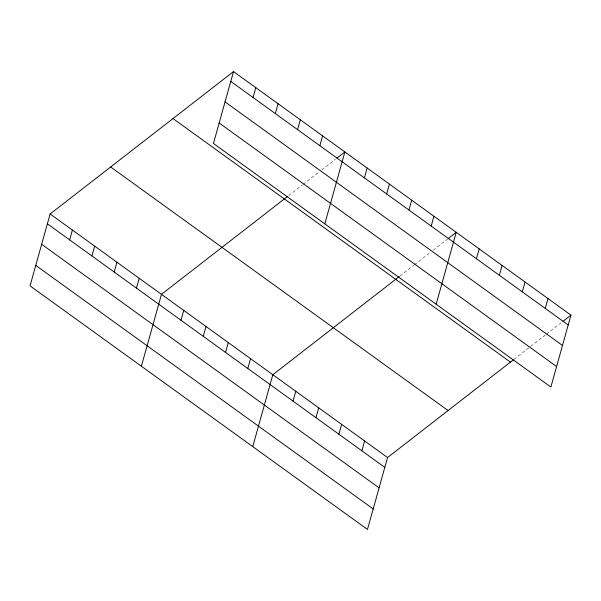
<?xml version="1.0" encoding="UTF-8"?>
<svg xmlns="http://www.w3.org/2000/svg" width="601" height="601" viewBox="0 0 601 601"><rect width="100%" height="100%" fill="white"/><g stroke="black" fill="none" stroke-linecap="round" stroke-linejoin="round"><path stroke-width="0.45" stroke-dasharray="3 2.25" d="M288.675 195.58L302.363 184.958M303.084 184.394L318.936 172.089M321.82 169.85L335.508 159.22M400.026 275.957L413.713 265.326M414.435 264.771L430.286 252.465M433.171 250.226L447.58 239.04M514.028 359.33L545.731 334.712M546.452 334.156L561.582 322.406"/><path stroke-width="0.9" d="M233.519 71.572L213.445 143.466L550.877 387.029L570.95 315.134L233.519 71.572L50.123 213.971L30.05 285.866L367.481 529.428L387.555 457.534L513.314 359.886M69.648 239.889L72.39 230.048M91.915 255.958L94.665 246.125M114.19 272.035L116.932 262.194M136.457 288.112L139.207 278.271M141.4 366.242L161.474 294.347L287.233 196.7M180.999 320.258L183.748 310.424M253.044 97.49L255.793 87.648M203.266 336.335L206.015 326.493M275.318 113.566L278.06 103.725M225.54 352.411L228.282 342.57M297.585 129.636L300.335 119.794M247.807 368.488L250.557 358.647M319.852 145.712L322.602 135.871M252.751 446.618L272.824 374.724L399.304 276.52M324.803 223.842L344.876 151.948L336.951 158.101M293.025 401.122L295.775 391.281M364.394 177.866L367.143 168.025M315.968 417.687L318.718 407.846M386.668 193.935L389.41 184.101M338.911 434.245L341.661 424.411M408.935 210.012L411.685 200.171M361.862 450.81L364.604 440.969M431.21 226.089L433.952 216.247M436.153 304.219L456.227 232.324L448.301 238.477M476.42 258.723L479.17 248.889M499.371 275.288L502.113 265.447M522.314 291.853L525.056 282.012M545.257 308.411L548.007 298.569M563.024 321.287L570.95 315.134M230.776 81.413L568.2 324.976M225.059 101.892L562.483 345.455M219.17 122.987L556.594 366.55M172.998 118.562L510.429 362.125M110.644 166.98L448.076 410.543M50.123 213.971L387.555 457.534M47.374 223.812L384.805 467.375M41.657 244.291L379.088 487.854M35.767 265.387L373.198 508.949"/></g></svg>
